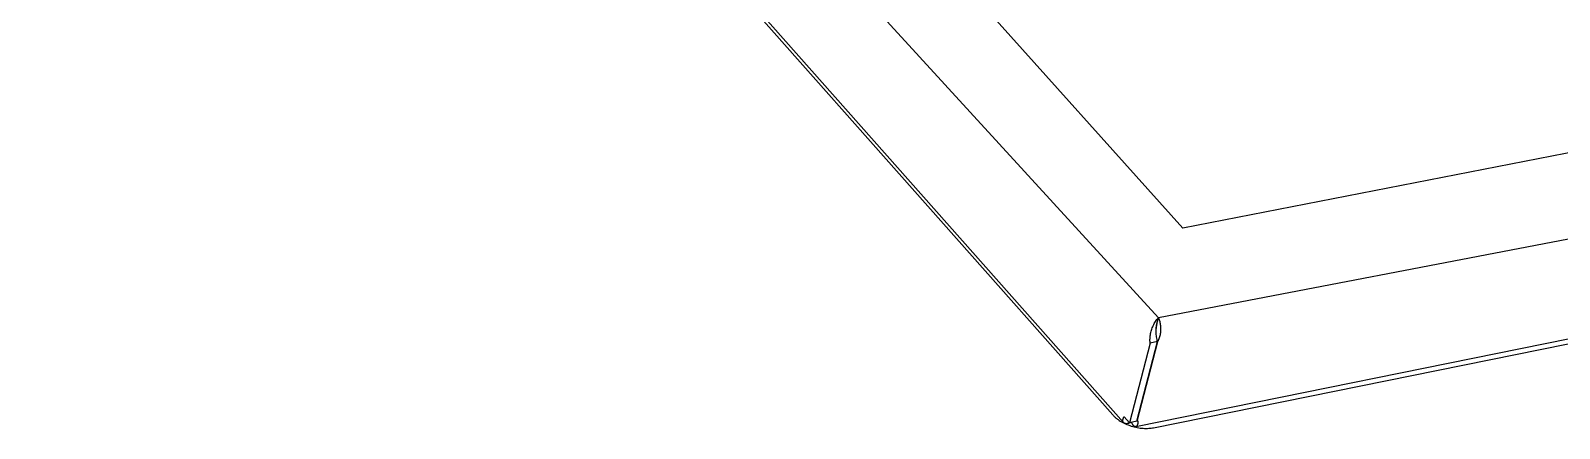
# Model space of a CAD drawing. Header units: millimetres. Extents: x -2542 to 6192, y -257 to 5845.
# Drawn here: x -636.4 to -162.5, y 1674 to 1797.1 of the extents above; entities that cross this region are included whole.
import ezdxf

# ---------------------------------------------------------------- set-up
doc = ezdxf.new("R2010")
doc.units = ezdxf.units.MM
doc.header["$MEASUREMENT"] = 0
doc.layers.add('Domyślny', color=7, linetype='Continuous', true_color=0x000000)
doc.layers.add('Utwórz2D linie widoczne', color=7, linetype='Continuous', true_color=0x000000)

msp = doc.modelspace()

# ---------------------------------------------------------------- linework, layer by layer
at = {"layer": 'Domyślny'}
for p in [(-633.93, 2086.97), (527.82, 1863.98)]:
    msp.add_line(p, (-286.81, 1708.23), dxfattribs=at)
at = {"layer": 'Utwórz2D linie widoczne'}
for p, q in [((-279.25, 1735.93), (-581.66, 2072.9)), ((-297.6, 1675.77), (-636.37, 2057.78)), ((-629.44, 2048.64), (-300.97, 1678.16)), ((514.97, 1838.1), (-293.81, 1674.5)), ((-288.32, 1674.2), (504.98, 1834.8)), ((101.94, 1810.3), (-279.25, 1735.93)), ((-288.42, 1705.77), (-288.26, 1706.1)), ((-288.26, 1706.1), (-288.08, 1706.42)), ((-288.08, 1706.42), (-287.9, 1706.74)), ((-287.9, 1706.74), (-287.7, 1707.06)), ((-287.7, 1707.06), (-287.49, 1707.36)), ((-287.49, 1707.36), (-287.27, 1707.66)), ((-287.38, 1705.92), (-287.41, 1705.75)), ((-287.39, 1705.99), (-286.81, 1708.23)), ((-287.39, 1705.71), (-287.39, 1705.89)), ((-287.35, 1706.09), (-287.38, 1705.92)), ((-287.32, 1706.26), (-287.35, 1706.09)), ((-287.28, 1706.42), (-287.32, 1706.26)), ((-287.27, 1707.66), (-287.05, 1707.95)), ((-287.05, 1707.95), (-286.81, 1708.23)), ((-286.81, 1708.23), (-286.69, 1707.94)), ((-286.69, 1707.94), (-286.59, 1707.64)), ((-286.59, 1707.64), (-286.5, 1707.34)), ((-286.5, 1707.34), (-286.41, 1707.03)), ((-286.41, 1707.03), (-286.34, 1706.73)), ((-286.34, 1706.73), (-286.28, 1706.42)), ((-286.28, 1706.42), (-286.22, 1706.1)), ((-286.22, 1706.1), (-286.18, 1705.79)), ((-289.43, 1701.11), (-289.42, 1701.48)), ((-289.42, 1701.48), (-289.41, 1701.85)), ((-289.41, 1701.85), (-289.38, 1702.22)), ((-289.38, 1702.22), (-289.34, 1702.59)), ((-289.34, 1702.59), (-289.29, 1702.95)), ((-289.29, 1702.95), (-289.22, 1703.32)), ((-289.22, 1703.32), (-289.15, 1703.68)), ((-289.15, 1703.68), (-289.05, 1704.04)), ((-289.05, 1704.04), (-288.95, 1704.39)), ((-288.95, 1704.39), (-288.84, 1704.74)), ((-288.84, 1704.74), (-288.71, 1705.09)), ((-288.71, 1705.09), (-288.57, 1705.43)), ((-288.57, 1705.43), (-288.42, 1705.77)), ((-287.53, 1704.11), (-287.52, 1704.48)), ((-287.52, 1703.75), (-287.53, 1704.11)), ((-287.52, 1704.48), (-287.5, 1704.85)), ((-287.51, 1703.38), (-287.52, 1703.75)), ((-287.48, 1703.01), (-287.51, 1703.38)), ((-287.5, 1704.85), (-287.47, 1705.22)), ((-287.48, 1704.8), (-287.45, 1704.98)), ((-287.44, 1702.64), (-287.48, 1703.01)), ((-287.47, 1705.22), (-287.42, 1705.59)), ((-287.45, 1704.98), (-287.43, 1705.16)), ((-287.39, 1702.28), (-287.44, 1702.64)), ((-287.43, 1705.16), (-287.41, 1705.34)), ((-287.41, 1705.75), (-287.42, 1705.59)), ((-287.41, 1705.34), (-287.4, 1705.52)), ((-287.4, 1705.52), (-287.39, 1705.71)), ((-287.32, 1701.91), (-287.39, 1702.28)), ((-287.24, 1701.55), (-287.32, 1701.91)), ((-287.16, 1701.2), (-287.24, 1701.55)), ((-287.06, 1700.84), (-287.16, 1701.2)), ((-286.85, 1701.15), (-286.98, 1700.86)), ((-286.73, 1701.44), (-286.85, 1701.15)), ((-286.63, 1701.74), (-286.73, 1701.44)), ((-286.53, 1702.04), (-286.63, 1701.74)), ((-286.44, 1702.34), (-286.53, 1702.04)), ((-286.36, 1702.65), (-286.44, 1702.34)), ((-286.3, 1702.96), (-286.36, 1702.65)), ((-286.24, 1703.27), (-286.3, 1702.96)), ((-286.2, 1703.58), (-286.24, 1703.27)), ((-286.16, 1703.9), (-286.2, 1703.58)), ((-286.18, 1705.79), (-286.15, 1705.47)), ((-286.14, 1704.21), (-286.16, 1703.9)), ((-286.15, 1705.47), (-286.13, 1705.16)), ((-286.13, 1704.53), (-286.14, 1704.21)), ((-286.13, 1705.16), (-286.12, 1704.84)), ((-286.12, 1704.84), (-286.13, 1704.53)), ((-289.39, 1700.38), (-295.79, 1675.75)), ((-293.46, 1676.22), (-287.06, 1700.84)), ((-293.38, 1676.24), (-286.98, 1700.86)), ((-289.41, 1700.74), (-289.43, 1701.11)), ((-289.39, 1700.38), (-289.41, 1700.74)), ((-287.06, 1700.84), (-289.39, 1700.38)), ((-286.98, 1700.86), (-287.11, 1701)), ((-300.97, 1678.16), (-300.86, 1678.04)), ((-300.86, 1678.04), (-300.74, 1677.92)), ((-300.74, 1677.92), (-300.62, 1677.79)), ((-300.62, 1677.79), (-300.5, 1677.67)), ((-300.5, 1677.67), (-300.37, 1677.55)), ((-300.37, 1677.55), (-300.23, 1677.43)), ((-297.55, 1677.4), (-297.51, 1677.47)), ((-297.51, 1677.47), (-297.48, 1677.54)), ((-297.48, 1677.54), (-297.44, 1677.61)), ((-295.79, 1675.75), (-297.44, 1677.61)), ((-300.23, 1677.43), (-300.09, 1677.3)), ((-300.09, 1677.3), (-299.95, 1677.18)), ((-299.95, 1677.18), (-299.8, 1677.06)), ((-299.8, 1677.06), (-299.64, 1676.94)), ((-299.64, 1676.94), (-299.48, 1676.82)), ((-299.48, 1676.82), (-299.32, 1676.7)), ((-299.32, 1676.7), (-298.98, 1676.47)), ((-298.98, 1676.47), (-298.62, 1676.24)), ((-298.62, 1676.24), (-298.24, 1676.01)), ((-298.24, 1676.01), (-297.85, 1675.8)), ((-297.85, 1675.8), (-297.44, 1675.59)), ((-297.81, 1676.57), (-297.8, 1676.6)), ((-297.81, 1676.54), (-297.81, 1676.57)), ((-297.81, 1676.5), (-297.81, 1676.54)), ((-297.81, 1676.47), (-297.81, 1676.5)), ((-297.81, 1676.44), (-297.81, 1676.47)), ((-297.81, 1676.42), (-297.81, 1676.44)), ((-297.81, 1676.39), (-297.81, 1676.42)), ((-297.81, 1676.36), (-297.81, 1676.39)), ((-297.81, 1676.33), (-297.81, 1676.36)), ((-297.81, 1676.3), (-297.81, 1676.33)), ((-297.81, 1676.27), (-297.81, 1676.3)), ((-297.8, 1676.24), (-297.81, 1676.27)), ((-297.8, 1676.64), (-297.79, 1676.67)), ((-297.8, 1676.6), (-297.8, 1676.64)), ((-297.8, 1676.22), (-297.8, 1676.24)), ((-297.79, 1676.19), (-297.8, 1676.22)), ((-297.79, 1676.71), (-297.77, 1676.78)), ((-297.79, 1676.67), (-297.79, 1676.71)), ((-297.79, 1676.16), (-297.79, 1676.19)), ((-297.78, 1676.13), (-297.79, 1676.16)), ((-297.78, 1676.1), (-297.78, 1676.13)), ((-297.77, 1676.08), (-297.78, 1676.1)), ((-297.77, 1676.78), (-297.76, 1676.84)), ((-297.76, 1676.05), (-297.77, 1676.08)), ((-297.76, 1676.84), (-297.74, 1676.91)), ((-297.75, 1676.02), (-297.76, 1676.05)), ((-297.74, 1676), (-297.75, 1676.02)), ((-297.74, 1676.91), (-297.72, 1676.98)), ((-297.73, 1675.97), (-297.74, 1676)), ((-297.72, 1675.95), (-297.73, 1675.97)), ((-297.72, 1676.98), (-297.7, 1677.04)), ((-297.71, 1675.93), (-297.72, 1675.95)), ((-297.7, 1675.9), (-297.71, 1675.93)), ((-297.7, 1677.04), (-297.67, 1677.12)), ((-297.68, 1675.88), (-297.7, 1675.9)), ((-297.67, 1675.86), (-297.68, 1675.88)), ((-297.67, 1677.12), (-297.65, 1677.19)), ((-297.66, 1675.84), (-297.67, 1675.86)), ((-297.64, 1675.81), (-297.66, 1675.84)), ((-297.65, 1677.19), (-297.61, 1677.26)), ((-297.62, 1675.79), (-297.64, 1675.81)), ((-297.61, 1675.77), (-297.62, 1675.79)), ((-297.61, 1677.26), (-297.58, 1677.33)), ((-297.59, 1675.75), (-297.61, 1675.77)), ((-297.57, 1675.73), (-297.59, 1675.75)), ((-297.58, 1677.33), (-297.55, 1677.4)), ((-297.56, 1675.71), (-297.57, 1675.73)), ((-297.54, 1675.69), (-297.56, 1675.71)), ((-297.53, 1675.68), (-297.54, 1675.69)), ((-297.52, 1675.68), (-297.53, 1675.68)), ((-297.5, 1675.66), (-297.52, 1675.68)), ((-297.47, 1675.64), (-297.5, 1675.66)), ((-297.45, 1675.63), (-297.47, 1675.64)), ((-297.43, 1675.61), (-297.45, 1675.63)), ((-297.44, 1675.59), (-297.02, 1675.39)), ((-297.41, 1675.59), (-297.43, 1675.61)), ((-297.38, 1675.58), (-297.41, 1675.59)), ((-297.36, 1675.57), (-297.38, 1675.58)), ((-297.33, 1675.55), (-297.36, 1675.57)), ((-297.31, 1675.54), (-297.33, 1675.55)), ((-297.29, 1675.53), (-297.31, 1675.54)), ((-297.26, 1675.52), (-297.29, 1675.53)), ((-297.23, 1675.51), (-297.26, 1675.52)), ((-297.21, 1675.5), (-297.23, 1675.51)), ((-297.18, 1675.49), (-297.21, 1675.5)), ((-297.16, 1675.48), (-297.18, 1675.49)), ((-297.13, 1675.48), (-297.16, 1675.48)), ((-297.1, 1675.47), (-297.13, 1675.48)), ((-297.07, 1675.46), (-297.1, 1675.47)), ((-297.04, 1675.46), (-297.07, 1675.46)), ((-297.01, 1675.45), (-297.04, 1675.46)), ((-297.02, 1675.39), (-296.59, 1675.2)), ((-296.98, 1675.45), (-297.01, 1675.45)), ((-296.95, 1675.44), (-296.98, 1675.45)), ((-296.92, 1675.44), (-296.95, 1675.44)), ((-296.88, 1675.44), (-296.92, 1675.44)), ((-296.85, 1675.44), (-296.88, 1675.44)), ((-296.82, 1675.43), (-296.85, 1675.44)), ((-296.79, 1675.43), (-296.82, 1675.43)), ((-296.73, 1675.43), (-296.79, 1675.43)), ((-296.67, 1675.44), (-296.73, 1675.43)), ((-296.63, 1675.44), (-296.67, 1675.44)), ((-296.6, 1675.44), (-296.63, 1675.44)), ((-296.52, 1675.45), (-296.6, 1675.44)), ((-296.59, 1675.2), (-296.15, 1675.03)), ((-296.45, 1675.46), (-296.52, 1675.45)), ((-296.38, 1675.47), (-296.45, 1675.46)), ((-296.3, 1675.49), (-296.38, 1675.47)), ((-296.23, 1675.5), (-296.3, 1675.49)), ((-296.16, 1675.52), (-296.23, 1675.5)), ((-296.09, 1675.54), (-296.16, 1675.52)), ((-296.15, 1675.03), (-295.69, 1674.86)), ((-296.01, 1675.57), (-296.09, 1675.54)), ((-295.93, 1675.59), (-296.01, 1675.57)), ((-295.85, 1675.62), (-295.93, 1675.59)), ((-295.77, 1675.65), (-295.85, 1675.62)), ((-293.46, 1676.22), (-295.79, 1675.75)), ((-295.7, 1675.68), (-295.77, 1675.65)), ((-295.62, 1675.72), (-295.7, 1675.68)), ((-295.69, 1674.86), (-295.23, 1674.71)), ((-295.54, 1675.75), (-295.62, 1675.72)), ((-295.47, 1675.79), (-295.54, 1675.75)), ((-295.47, 1675.79), (-295.45, 1675.82)), ((-295.46, 1675.82), (-295.47, 1675.79)), ((-295.23, 1674.71), (-294.77, 1674.57)), ((-295.02, 1675.65), (-294.95, 1675.92)), ((-294.96, 1675.51), (-295.02, 1675.65)), ((-294.92, 1675.44), (-294.96, 1675.51)), ((-294.89, 1675.38), (-294.92, 1675.44)), ((-294.85, 1675.31), (-294.89, 1675.38)), ((-294.81, 1675.24), (-294.85, 1675.31)), ((-294.77, 1675.18), (-294.81, 1675.24)), ((-294.73, 1675.12), (-294.77, 1675.18)), ((-294.77, 1674.57), (-294.3, 1674.45)), ((-294.7, 1675.06), (-294.73, 1675.12)), ((-294.66, 1675.01), (-294.7, 1675.06)), ((-294.62, 1674.96), (-294.66, 1675.01)), ((-294.58, 1674.91), (-294.62, 1674.96)), ((-294.54, 1674.86), (-294.58, 1674.91)), ((-294.5, 1674.82), (-294.54, 1674.86)), ((-294.48, 1674.79), (-294.5, 1674.82)), ((-294.45, 1674.77), (-294.48, 1674.79)), ((-294.43, 1674.75), (-294.45, 1674.77)), ((-294.41, 1674.73), (-294.43, 1674.75)), ((-294.37, 1674.69), (-294.41, 1674.73)), ((-294.35, 1674.68), (-294.37, 1674.69)), ((-294.33, 1674.66), (-294.35, 1674.68)), ((-294.32, 1674.65), (-294.33, 1674.66)), ((-294.3, 1674.64), (-294.32, 1674.65)), ((-294.28, 1674.62), (-294.3, 1674.64)), ((-294.3, 1674.45), (-293.83, 1674.34)), ((-294.26, 1674.61), (-294.28, 1674.62)), ((-294.24, 1674.59), (-294.26, 1674.61)), ((-294.22, 1674.58), (-294.24, 1674.59)), ((-294.19, 1674.57), (-294.22, 1674.58)), ((-294.17, 1674.56), (-294.19, 1674.57)), ((-294.15, 1674.55), (-294.17, 1674.56)), ((-294.13, 1674.54), (-294.15, 1674.55)), ((-294.11, 1674.53), (-294.13, 1674.54)), ((-294.1, 1674.53), (-294.11, 1674.53)), ((-294.09, 1674.52), (-294.1, 1674.53)), ((-294.06, 1674.52), (-294.09, 1674.52)), ((-294.05, 1674.51), (-294.06, 1674.52)), ((-294.04, 1674.51), (-294.05, 1674.51)), ((-294.03, 1674.51), (-294.04, 1674.51)), ((-294.02, 1674.5), (-294.03, 1674.51)), ((-294.01, 1674.5), (-294.02, 1674.5)), ((-294, 1674.5), (-294.01, 1674.5)), ((-293.99, 1674.5), (-294, 1674.5)), ((-293.98, 1674.5), (-293.99, 1674.5)), ((-293.97, 1674.5), (-293.98, 1674.5)), ((-293.96, 1674.49), (-293.97, 1674.5)), ((-293.95, 1674.49), (-293.96, 1674.49)), ((-293.94, 1674.49), (-293.95, 1674.49)), ((-293.93, 1674.49), (-293.94, 1674.49)), ((-293.92, 1674.49), (-293.93, 1674.49)), ((-293.91, 1674.49), (-293.92, 1674.49)), ((-293.9, 1674.49), (-293.91, 1674.49)), ((-293.89, 1674.49), (-293.9, 1674.49)), ((-293.88, 1674.49), (-293.89, 1674.49)), ((-293.87, 1674.49), (-293.88, 1674.49)), ((-293.86, 1674.49), (-293.87, 1674.49)), ((-293.85, 1674.5), (-293.86, 1674.49)), ((-293.84, 1674.5), (-293.85, 1674.5)), ((-293.83, 1674.5), (-293.84, 1674.5)), ((-293.82, 1674.5), (-293.83, 1674.5)), ((-293.83, 1674.34), (-293.36, 1674.24)), ((-293.81, 1674.5), (-293.82, 1674.5)), ((-293.8, 1674.51), (-293.81, 1674.5)), ((-293.81, 1674.5), (-293.81, 1674.5)), ((-293.79, 1674.51), (-293.8, 1674.51)), ((-293.78, 1674.51), (-293.79, 1674.51)), ((-293.77, 1674.51), (-293.78, 1674.51)), ((-293.76, 1674.52), (-293.77, 1674.51)), ((-293.75, 1674.52), (-293.76, 1674.52)), ((-293.74, 1674.53), (-293.75, 1674.52)), ((-293.73, 1674.53), (-293.74, 1674.53)), ((-293.72, 1674.53), (-293.73, 1674.53)), ((-293.71, 1674.54), (-293.72, 1674.53)), ((-293.7, 1674.54), (-293.71, 1674.54)), ((-293.69, 1674.55), (-293.7, 1674.54)), ((-293.68, 1674.55), (-293.69, 1674.55)), ((-293.67, 1674.56), (-293.68, 1674.56)), ((-293.68, 1674.56), (-293.68, 1674.55)), ((-293.66, 1674.57), (-293.67, 1674.56)), ((-293.65, 1674.58), (-293.66, 1674.57)), ((-293.64, 1674.58), (-293.65, 1674.58)), ((-293.63, 1674.59), (-293.64, 1674.58)), ((-293.62, 1674.59), (-293.63, 1674.59)), ((-293.61, 1674.61), (-293.62, 1674.6)), ((-293.62, 1674.6), (-293.62, 1674.59)), ((-293.6, 1674.61), (-293.61, 1674.61)), ((-293.59, 1674.62), (-293.6, 1674.61)), ((-293.58, 1674.64), (-293.59, 1674.62)), ((-293.56, 1674.65), (-293.58, 1674.64)), ((-293.55, 1674.67), (-293.56, 1674.65)), ((-293.53, 1674.68), (-293.55, 1674.67)), ((-293.52, 1674.7), (-293.53, 1674.68)), ((-293.5, 1674.72), (-293.52, 1674.7)), ((-293.49, 1674.74), (-293.5, 1674.72)), ((-293.47, 1674.76), (-293.49, 1674.74)), ((-293.46, 1674.78), (-293.47, 1674.76)), ((-293.44, 1674.8), (-293.46, 1674.78)), ((-293.38, 1676.24), (-293.44, 1676.3)), ((-293.43, 1674.83), (-293.44, 1674.8)), ((-293.42, 1674.85), (-293.43, 1674.83)), ((-293.41, 1674.87), (-293.42, 1674.85)), ((-293.39, 1674.9), (-293.41, 1674.87)), ((-293.38, 1674.92), (-293.39, 1674.9)), ((-293.19, 1676.28), (-293.38, 1676.24)), ((-293.37, 1674.94), (-293.38, 1674.92)), ((-293.36, 1674.97), (-293.37, 1674.94)), ((-293.35, 1674.99), (-293.36, 1674.97)), ((-293.36, 1674.24), (-292.89, 1674.16)), ((-293.33, 1675.04), (-293.35, 1674.99)), ((-293.32, 1675.09), (-293.33, 1675.04)), ((-293.29, 1675.16), (-293.32, 1675.09)), ((-293.28, 1675.22), (-293.29, 1675.16)), ((-293.26, 1675.29), (-293.28, 1675.22)), ((-293.25, 1675.36), (-293.26, 1675.29)), ((-293.23, 1675.43), (-293.25, 1675.36)), ((-293.22, 1675.5), (-293.23, 1675.43)), ((-293.21, 1675.56), (-293.22, 1675.5)), ((-293.2, 1675.71), (-293.21, 1675.63)), ((-293.21, 1675.63), (-293.21, 1675.56)), ((-293.19, 1675.79), (-293.2, 1675.71)), ((-293.19, 1676.28), (-293.18, 1676.12)), ((-293.18, 1676.12), (-293.19, 1675.96)), ((-293.19, 1675.96), (-293.19, 1675.87)), ((-293.19, 1675.87), (-293.19, 1675.79)), ((-292.89, 1674.16), (-292.42, 1674.1)), ((-292.42, 1674.1), (-291.97, 1674.05)), ((-291.97, 1674.05), (-291.51, 1674.01)), ((-291.51, 1674.01), (-291.07, 1673.99)), ((-291.07, 1673.99), (-290.64, 1673.98)), ((-290.64, 1673.98), (-290.22, 1673.99)), ((-290.22, 1673.99), (-289.81, 1674.01)), ((-289.81, 1674.01), (-289.42, 1674.04)), ((-289.42, 1674.04), (-289.04, 1674.08)), ((-289.04, 1674.08), (-288.67, 1674.13)), ((-288.67, 1674.13), (-288.49, 1674.16)), ((-288.49, 1674.16), (-288.32, 1674.2))]:
    msp.add_line(p, q, dxfattribs=at)

doc.saveas('drawing.dxf')
